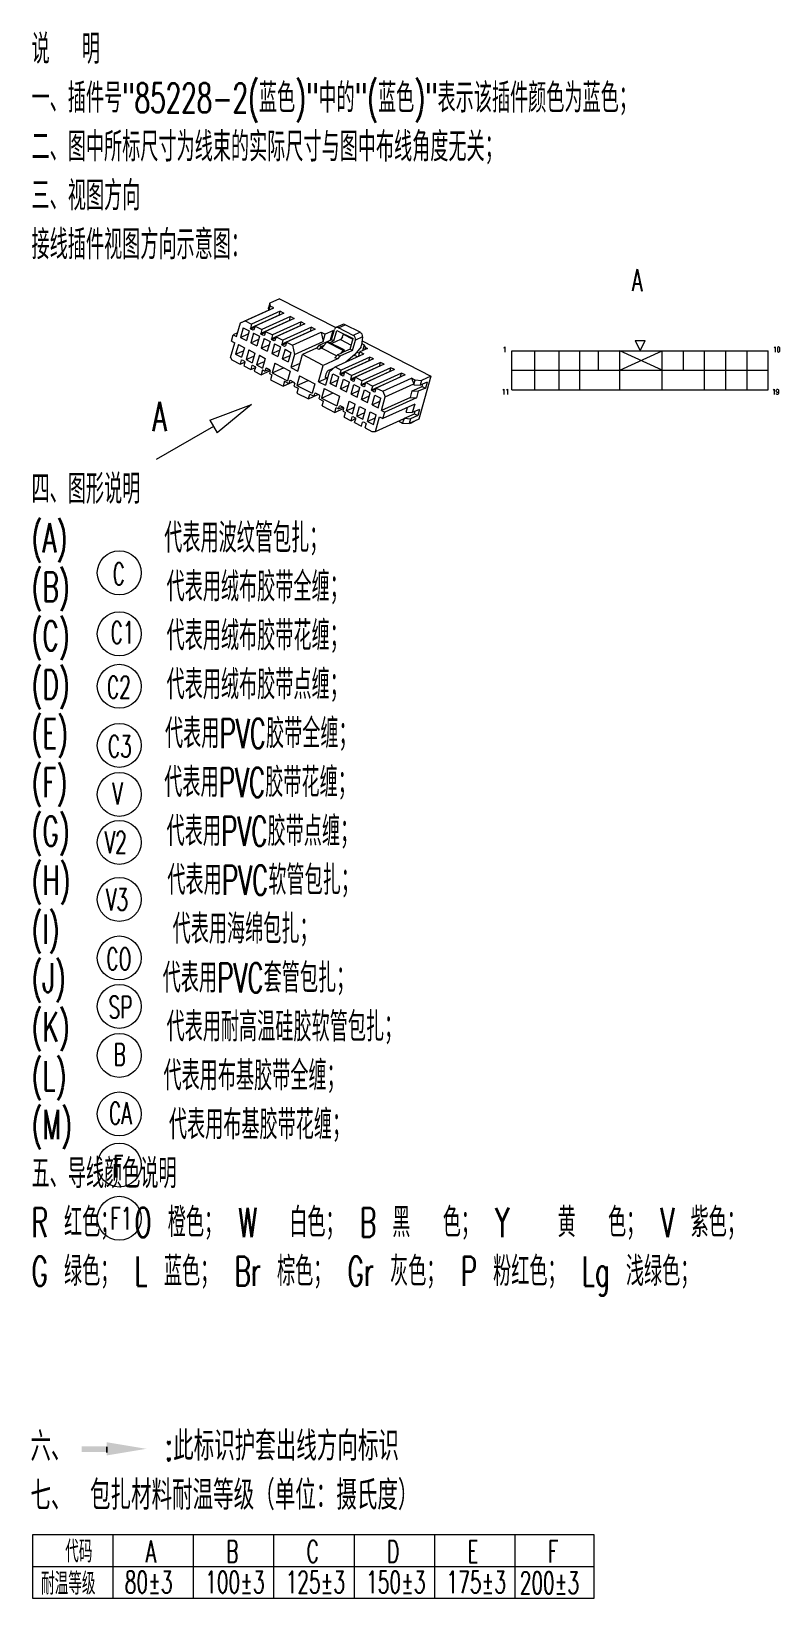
# Model space of a CAD drawing. Header units: millimetres. Extents: x 17 to 858, y 15 to 609.
# Drawn here: x 539.7 to 641.7, y 242.8 to 456.6 of the extents above; entities that cross this region are included whole.
import ezdxf

# ---------------------------------------------------------------- set-up
doc = ezdxf.new("R2010")
doc.units = ezdxf.units.MM
doc.layers.add('0Filament', color=7, linetype='Continuous', lineweight=20)
doc.styles.add('HZ', font='txt.shx', dxfattribs={"width": 0.618, "height": 2.5, "bigfont": 'hztxt.shx'})

msp = doc.modelspace()

# ---------------------------------------------------------------- hatches: boundary and pattern name
at = {"layer": '0Filament'}
msp.add_hatch(color=256, dxfattribs=at).paths.add_polyline_path([(550.026, 263.572), (546.62, 263.572), (546.62, 262.796), (550.026, 262.796)])

# ---------------------------------------------------------------- linework, layer by layer
at = {"layer": '0Filament', "ltscale": 0.034189}
for p, q in [((572.274, 419.497), (572.089, 418.839)), ((571.251, 410.373), (571.066, 409.715)), ((572.558, 409.706), (572.372, 409.047)), ((574.273, 408.83), (574.087, 408.172)), ((591.918, 408.346), (592.103, 409.004)), ((592.933, 408.947), (592.747, 408.289)), ((576.151, 407.871), (575.965, 407.213)), ((577.517, 406.42), (577.702, 407.079)), ((579.395, 405.461), (579.58, 406.12)), ((581.109, 404.586), (581.295, 405.244)), ((582.416, 403.919), (582.601, 404.577)), ((591.462, 403.726), (591.276, 403.068))]:
    msp.add_line(p, q, dxfattribs=at)
at = {"layer": '0Filament', "ltscale": 0.027351}
for p, q in [((572.158, 418.552), (572.306, 419.078)), ((573.525, 417.853), (573.674, 418.38)), ((576.383, 416.394), (576.532, 416.921)), ((569.761, 416.604), (569.613, 416.078)), ((570.251, 416.354), (570.103, 415.828)), ((571.68, 415.624), (571.532, 415.098)), ((572.619, 415.145), (572.471, 414.618)), ((577.812, 415.664), (577.961, 416.191)), ((574.048, 414.415), (573.9, 413.889)), ((574.538, 414.165), (574.39, 413.639)), ((568.377, 411.69), (568.228, 411.164)), ((569.806, 410.96), (569.657, 410.434)), ((570.296, 410.71), (570.147, 410.184)), ((585.774, 411.599), (585.922, 412.125)), ((588.632, 410.139), (588.78, 410.666)), ((581.861, 409.823), (582.01, 410.35)), ((583.29, 409.093), (583.439, 409.62)), ((583.78, 408.843), (583.929, 409.37)), ((584.719, 408.364), (584.868, 408.89)), ((585.209, 408.113), (585.358, 408.64)), ((590.06, 409.409), (590.209, 409.936)), ((591.918, 408.461), (592.067, 408.987)), ((586.148, 407.634), (586.297, 408.16)), ((586.638, 407.384), (586.787, 407.91)), ((583.824, 403.199), (583.973, 403.726)), ((584.764, 402.72), (584.912, 403.246)), ((585.253, 402.469), (585.402, 402.996))]:
    msp.add_line(p, q, dxfattribs=at)
at = {"layer": '0Filament', "ltscale": 0.071605}
for p, q in [((573.578, 420.089), (572.274, 419.497)), ((594.237, 409.539), (592.933, 408.947)), ((592.58, 403.66), (591.276, 403.068))]:
    msp.add_line(p, q, dxfattribs=at)
at = {"layer": '0Filament', "ltscale": 0.020395}
msp.add_line((572.343, 419.095), (572.274, 419.497), dxfattribs=at)
at = {"layer": '0Filament', "ltscale": 0.002009}
for p, q in [((572.343, 419.095), (572.306, 419.078)), ((592.103, 409.004), (592.067, 408.987))]:
    msp.add_line(p, q, dxfattribs=at)
at = {"layer": '0Filament', "ltscale": 0.027506}
for p, q in [((572.796, 418.828), (572.306, 419.078)), ((573.674, 418.38), (574.164, 418.13)), ((575.103, 417.65), (575.593, 417.4)), ((576.532, 416.921), (577.022, 416.67)), ((577.961, 416.191), (578.451, 415.941)), ((586.412, 411.875), (585.922, 412.125)), ((587.841, 411.145), (587.351, 411.395)), ((590.699, 409.686), (590.209, 409.936)), ((592.067, 408.987), (591.577, 409.238))]:
    msp.add_line(p, q, dxfattribs=at)
at = {"layer": '0Filament', "ltscale": 0.43274}
for p, q in [((573.578, 420.089), (581.286, 416.153)), ((605.276, 407.658), (605.276, 412.998)), ((605.276, 412.998), (640.246, 412.998)), ((608.426, 407.658), (608.426, 412.998)), ((611.704, 407.658), (611.704, 412.998)), ((614.532, 407.658), (614.532, 412.998)), ((617.104, 410.328), (617.104, 412.998)), ((619.996, 407.658), (619.996, 412.998)), ((625.782, 410.328), (619.996, 412.998)), ((619.996, 410.328), (625.782, 412.998)), ((622.069, 414.383), (623.453, 414.383)), ((622.069, 414.383), (622.761, 412.998)), ((622.761, 412.998), (623.453, 414.383)), ((625.782, 407.658), (625.782, 412.998)), ((628.675, 410.328), (628.675, 412.998)), ((631.567, 407.658), (631.567, 412.998)), ((634.46, 407.658), (634.46, 412.998)), ((637.353, 407.658), (637.353, 412.998)), ((640.246, 407.658), (640.246, 412.998)), ((605.276, 410.328), (640.246, 410.328)), ((605.276, 407.658), (640.246, 407.658))]:
    msp.add_line(p, q, dxfattribs=at)
at = {"layer": '0Filament', "ltscale": 0.214814}
for p, q in [((568.245, 416.776), (572.158, 418.552)), ((568.884, 417.053), (572.796, 418.828)), ((574.954, 417.124), (571.042, 415.348)), ((576.532, 416.921), (572.619, 415.145)), ((577.022, 416.67), (573.109, 414.895)), ((575.375, 413.738), (579.287, 415.513)), ((581.173, 410.777), (585.085, 412.553)), ((587.203, 410.869), (583.29, 409.093)), ((587.351, 411.395), (583.439, 409.62)), ((587.841, 411.145), (583.929, 409.37)), ((588.78, 410.666), (584.868, 408.89)), ((587.664, 407.462), (591.577, 409.238)), ((586.683, 401.99), (590.595, 403.766))]:
    msp.add_line(p, q, dxfattribs=at)
at = {"layer": '0Filament', "ltscale": 0.034777}
for p, q in [((568.245, 416.776), (568.884, 417.053)), ((572.158, 418.552), (572.796, 418.828))]:
    msp.add_line(p, q, dxfattribs=at)
at = {"layer": '0Filament', "ltscale": 0.049281}
msp.add_line((568.884, 417.053), (569.761, 416.604), dxfattribs=at)
at = {"layer": '0Filament', "ltscale": 0.214816}
for p, q in [((573.525, 417.853), (569.613, 416.078)), ((573.674, 418.38), (569.761, 416.604)), ((574.164, 418.13), (570.251, 416.354)), ((575.103, 417.65), (571.19, 415.875)), ((575.593, 417.4), (571.68, 415.624)), ((576.383, 416.394), (572.471, 414.618)), ((577.812, 415.664), (573.9, 413.889)), ((577.961, 416.191), (574.048, 414.415)), ((578.451, 415.941), (574.538, 414.165)), ((575.628, 412.479), (579.54, 414.254)), ((585.774, 411.599), (581.861, 409.823)), ((585.922, 412.125), (582.01, 410.35)), ((588.632, 410.139), (584.719, 408.364)), ((589.27, 410.416), (585.358, 408.64)), ((590.06, 409.409), (586.148, 407.634)), ((590.209, 409.936), (586.297, 408.16)), ((590.699, 409.686), (586.787, 407.91)), ((588.006, 406.685), (591.918, 408.461))]:
    msp.add_line(p, q, dxfattribs=at)
at = {"layer": '0Filament', "ltscale": 0.014991}
msp.add_line((572.139, 418.543), (572.089, 418.839), dxfattribs=at)
at = {"layer": '0Filament', "ltscale": 0.000609419}
for p, q in [((573.525, 417.853), (573.53, 417.842)), ((590.065, 409.398), (590.06, 409.409))]:
    msp.add_line(p, q, dxfattribs=at)
at = {"layer": '0Filament', "ltscale": 0.027352}
for p, q in [((574.954, 417.124), (575.103, 417.65)), ((571.19, 415.875), (571.042, 415.348)), ((573.109, 414.895), (572.961, 414.368)), ((568.867, 411.44), (568.718, 410.913)), ((587.203, 410.869), (587.351, 411.395)), ((582.351, 409.573), (582.5, 410.099)), ((583.335, 403.449), (583.483, 403.976))]:
    msp.add_line(p, q, dxfattribs=at)
at = {"layer": '0Filament', "ltscale": 0.000608721}
for p, q in [((574.954, 417.124), (574.959, 417.113)), ((585.779, 411.588), (585.774, 411.599)), ((587.207, 410.858), (587.203, 410.869))]:
    msp.add_line(p, q, dxfattribs=at)
at = {"layer": '0Filament', "ltscale": 0.045585}
for p, q in [((567.03, 414.285), (567.277, 415.163)), ((591.435, 406.635), (591.683, 407.512)), ((592.513, 407.456), (592.265, 406.578)), ((587.688, 403.736), (587.936, 404.613))]:
    msp.add_line(p, q, dxfattribs=at)
at = {"layer": '0Filament', "ltscale": 0.032344}
msp.add_line((567.866, 415.43), (567.277, 415.163), dxfattribs=at)
at = {"layer": '0Filament', "ltscale": 0.025213}
for p, q in [((567.277, 415.163), (567.726, 414.933)), ((567.03, 414.285), (567.479, 414.056)), ((591.978, 404.393), (592.427, 404.164)), ((587.239, 403.965), (587.688, 403.736))]:
    msp.add_line(p, q, dxfattribs=at)
at = {"layer": '0Filament', "ltscale": 0.09573}
msp.add_line((567.726, 414.933), (568.245, 416.776), dxfattribs=at)
at = {"layer": '0Filament', "ltscale": 0.068379}
for p, q in [((568.618, 416.109), (568.247, 414.793)), ((570.863, 414.963), (570.492, 413.646)), ((567.975, 413.828), (567.604, 412.511)), ((570.22, 412.681), (569.85, 411.365)), ((571.476, 414.65), (571.105, 413.334)), ((573.721, 413.503), (573.35, 412.187)), ((575.038, 410.221), (574.667, 408.904)), ((576.324, 409.564), (575.953, 408.248)), ((578.406, 408.501), (578.035, 407.184)), ((580.495, 408.538), (580.866, 409.855)), ((582.741, 407.391), (583.112, 408.708)), ((583.353, 407.079), (583.724, 408.395)), ((579.692, 407.844), (579.322, 406.528)), ((584.782, 406.349), (585.153, 407.665)), ((585.599, 405.932), (585.97, 407.248)), ((584.139, 404.067), (584.51, 405.384)), ((586.385, 402.921), (586.756, 404.237))]:
    msp.add_line(p, q, dxfattribs=at)
at = {"layer": '0Filament', "ltscale": 0.058808}
for p, q in [((568.247, 414.793), (569.318, 415.279)), ((569.676, 414.063), (570.747, 414.549)), ((572.534, 412.604), (573.605, 413.09)), ((569.033, 411.782), (570.104, 412.268)), ((570.462, 411.052), (571.533, 411.538)), ((573.963, 411.874), (575.034, 412.36)), ((580.495, 408.538), (581.566, 409.024)), ((584.782, 406.349), (585.853, 406.835)), ((585.568, 403.338), (586.639, 403.824))]:
    msp.add_line(p, q, dxfattribs=at)
at = {"layer": '0Filament', "ltscale": 0.045842}
for p, q in [((568.247, 414.793), (569.063, 414.376)), ((567.975, 413.828), (568.791, 413.411)), ((571.476, 414.65), (572.292, 414.233)), ((572.534, 412.604), (573.35, 412.187)), ((569.033, 411.782), (569.85, 411.365)), ((584.51, 405.384), (585.327, 404.967)), ((585.568, 403.338), (586.385, 402.921))]:
    msp.add_line(p, q, dxfattribs=at)
at = {"layer": '0Filament', "ltscale": 0.045844}
for p, q in [((568.618, 416.109), (569.434, 415.692)), ((569.676, 414.063), (570.492, 413.646)), ((574.334, 413.19), (575.15, 412.773)), ((570.462, 411.052), (571.279, 410.635)), ((570.833, 412.368), (571.649, 411.951)), ((573.963, 411.874), (574.779, 411.457)), ((580.866, 409.855), (581.683, 409.438)), ((583.724, 408.395), (584.541, 407.978)), ((581.924, 407.808), (582.741, 407.391)), ((584.782, 406.349), (585.599, 405.932)), ((585.153, 407.665), (585.97, 407.248)), ((586.582, 406.936), (587.399, 406.519)), ((582.71, 404.797), (583.527, 404.38)), ((583.081, 406.113), (583.898, 405.696)), ((586.211, 405.619), (587.028, 405.202))]:
    msp.add_line(p, q, dxfattribs=at)
at = {"layer": '0Filament', "ltscale": 0.068378}
for p, q in [((569.434, 415.692), (569.063, 414.376)), ((570.047, 415.38), (569.676, 414.063)), ((568.791, 413.411), (568.421, 412.094)), ((569.404, 413.098), (569.033, 411.782)), ((572.292, 414.233), (571.921, 412.917)), ((572.905, 413.92), (572.534, 412.604)), ((574.334, 413.19), (573.963, 411.874)), ((575.15, 412.773), (574.779, 411.457)), ((570.833, 412.368), (570.462, 411.052)), ((571.649, 411.951), (571.279, 410.635)), ((572.956, 411.284), (572.585, 409.968)), ((581.312, 408.121), (581.683, 409.438)), ((581.924, 407.808), (582.295, 409.125)), ((581.775, 406.781), (581.404, 405.464)), ((584.17, 406.662), (584.541, 407.978)), ((586.211, 405.619), (586.582, 406.936)), ((587.028, 405.202), (587.399, 406.519)), ((582.71, 404.797), (583.081, 406.113)), ((583.527, 404.38), (583.898, 405.696)), ((584.956, 403.65), (585.327, 404.967)), ((585.568, 403.338), (585.939, 404.654))]:
    msp.add_line(p, q, dxfattribs=at)
at = {"layer": '0Filament', "ltscale": 0.007071}
for p, q in [((569.67, 415.948), (569.613, 416.078)), ((572.528, 414.489), (572.471, 414.618)), ((573.957, 413.759), (573.9, 413.889)), ((570.239, 410.84), (570.296, 410.71)), ((572.313, 410.246), (572.256, 410.375)), ((575.661, 408.536), (575.604, 408.666)), ((581.918, 409.694), (581.861, 409.823)), ((583.347, 408.964), (583.29, 409.093)), ((584.776, 408.234), (584.719, 408.364)), ((579.09, 406.785), (579.034, 406.914)), ((586.205, 407.504), (586.148, 407.634)), ((583.916, 403.855), (583.973, 403.726))]:
    msp.add_line(p, q, dxfattribs=at)
at = {"layer": '0Filament', "ltscale": 0.029403}
for p, q in [((570.206, 416.191), (569.67, 415.948)), ((574.492, 414.002), (573.957, 413.759))]:
    msp.add_line(p, q, dxfattribs=at)
at = {"layer": '0Filament', "ltscale": 0.018336}
for p, q in [((569.997, 415.782), (569.67, 415.948)), ((574.284, 413.592), (573.957, 413.759)), ((579.288, 413.551), (578.962, 413.718)), ((581.01, 414.333), (580.683, 414.499))]:
    msp.add_line(p, q, dxfattribs=at)
at = {"layer": '0Filament', "ltscale": 0.005882}
for p, q in [((570.104, 415.83), (569.997, 415.782)), ((572.962, 414.371), (572.855, 414.322)), ((585.21, 408.116), (585.103, 408.067))]:
    msp.add_line(p, q, dxfattribs=at)
at = {"layer": '0Filament', "ltscale": 0.005796}
for p, q in [((570.103, 415.828), (569.997, 415.782)), ((571.532, 415.098), (571.426, 415.052)), ((572.961, 414.368), (572.855, 414.322)), ((574.39, 413.639), (574.284, 413.592)), ((568.377, 411.69), (568.483, 411.736)), ((569.806, 410.96), (569.912, 411.007)), ((571.807, 410.605), (571.701, 410.559)), ((575.073, 408.937), (574.967, 408.891)), ((582.351, 409.573), (582.245, 409.527)), ((583.78, 408.843), (583.674, 408.797)), ((578.503, 407.186), (578.396, 407.139)), ((585.209, 408.113), (585.103, 408.067)), ((581.851, 405.476), (581.744, 405.43)), ((583.483, 403.976), (583.589, 404.022)), ((584.912, 403.246), (585.018, 403.292))]:
    msp.add_line(p, q, dxfattribs=at)
at = {"layer": '0Filament', "ltscale": 0.045843}
for p, q in [((570.047, 415.38), (570.863, 414.963)), ((569.404, 413.098), (570.22, 412.681)), ((571.105, 413.334), (571.921, 412.917)), ((572.905, 413.92), (573.721, 413.503)), ((567.604, 412.511), (568.421, 412.094)), ((580.495, 408.538), (581.312, 408.121)), ((582.295, 409.125), (583.112, 408.708)), ((583.353, 407.079), (584.17, 406.662)), ((584.139, 404.067), (584.956, 403.65)), ((585.939, 404.654), (586.756, 404.237))]:
    msp.add_line(p, q, dxfattribs=at)
at = {"layer": '0Filament', "ltscale": 0.052719}
for p, q in [((570.251, 416.354), (571.19, 415.875)), ((573.109, 414.895), (574.048, 414.415)), ((575.127, 410.702), (576.066, 410.223)), ((583.929, 409.37), (584.868, 408.89)), ((585.358, 408.64), (586.297, 408.16)), ((583.824, 403.199), (584.764, 402.72)), ((585.253, 402.469), (586.192, 401.99))]:
    msp.add_line(p, q, dxfattribs=at)
at = {"layer": '0Filament', "ltscale": 0.00707}
for p, q in [((571.099, 415.219), (571.042, 415.348)), ((568.81, 411.569), (568.867, 411.44)), ((582.357, 405.117), (582.3, 405.247)), ((585.345, 403.125), (585.402, 402.996))]:
    msp.add_line(p, q, dxfattribs=at)
at = {"layer": '0Filament', "ltscale": 0.029405}
for p, q in [((571.635, 415.462), (571.099, 415.219)), ((573.063, 414.732), (572.528, 414.489)), ((582.454, 409.937), (581.918, 409.694)), ((583.883, 409.207), (583.347, 408.964)), ((585.312, 408.477), (584.776, 408.234)), ((586.741, 407.747), (586.205, 407.504))]:
    msp.add_line(p, q, dxfattribs=at)
at = {"layer": '0Filament', "ltscale": 0.018338}
for p, q in [((571.426, 415.052), (571.099, 415.219)), ((572.855, 414.322), (572.528, 414.489)), ((578.943, 413.165), (578.616, 413.332)), ((583.541, 413.04), (583.214, 413.207)), ((585.271, 413.464), (585.598, 413.297)), ((568.483, 411.736), (568.81, 411.569)), ((569.912, 411.007), (570.239, 410.84)), ((581.474, 411.872), (581.148, 412.039)), ((581.82, 412.259), (581.493, 412.425)), ((582.245, 409.527), (581.918, 409.694)), ((583.674, 408.797), (583.347, 408.964)), ((585.103, 408.067), (584.776, 408.234)), ((586.532, 407.338), (586.205, 407.504)), ((583.589, 404.022), (583.916, 403.855)), ((585.018, 403.292), (585.345, 403.125))]:
    msp.add_line(p, q, dxfattribs=at)
at = {"layer": '0Filament', "ltscale": 0.00588}
for p, q in [((571.533, 415.101), (571.426, 415.052)), ((582.352, 409.575), (582.245, 409.527)), ((583.781, 408.846), (583.674, 408.797)), ((586.639, 407.386), (586.532, 407.338))]:
    msp.add_line(p, q, dxfattribs=at)
at = {"layer": '0Filament', "ltscale": 0.052721}
for p, q in [((571.68, 415.624), (572.619, 415.145)), ((578.924, 408.763), (579.863, 408.284)), ((582.5, 410.099), (583.439, 409.62))]:
    msp.add_line(p, q, dxfattribs=at)
at = {"layer": '0Filament', "ltscale": 0.000608106}
for p, q in [((576.383, 416.394), (576.388, 416.383)), ((588.636, 410.128), (588.632, 410.139))]:
    msp.add_line(p, q, dxfattribs=at)
at = {"layer": '0Filament', "ltscale": 0.000608805}
msp.add_line((577.812, 415.664), (577.817, 415.653), dxfattribs=at)
at = {"layer": '0Filament', "ltscale": 0.064202}
for p, q in [((579.287, 415.513), (579.54, 414.254)), ((575.375, 413.738), (575.628, 412.479))]:
    msp.add_line(p, q, dxfattribs=at)
at = {"layer": '0Filament', "ltscale": 0.029798}
for p, q in [((579.287, 415.513), (579.818, 415.242)), ((584.554, 412.824), (585.085, 412.553)), ((575.604, 408.666), (575.073, 408.937)), ((579.034, 406.914), (578.503, 407.186))]:
    msp.add_line(p, q, dxfattribs=at)
at = {"layer": '0Filament', "ltscale": 0.051322}
msp.add_line((579.54, 414.254), (579.818, 415.242), dxfattribs=at)
at = {"layer": '0Filament', "ltscale": 0.057285}
for p, q in [((580.862, 415.716), (579.818, 415.242)), ((585.598, 413.297), (584.554, 412.824))]:
    msp.add_line(p, q, dxfattribs=at)
at = {"layer": '0Filament', "ltscale": 0.067625}
msp.add_line((580.862, 415.716), (580.495, 414.414), dxfattribs=at)
at = {"layer": '0Filament', "ltscale": 0.072937}
for p, q in [((580.683, 414.499), (581.079, 415.903)), ((583.541, 413.04), (583.937, 414.444))]:
    msp.add_line(p, q, dxfattribs=at)
at = {"layer": '0Filament', "ltscale": 0.008064}
msp.add_line((580.862, 415.716), (581.005, 415.642), dxfattribs=at)
at = {"layer": '0Filament', "ltscale": 0.074706}
for p, q in [((581.01, 414.333), (581.415, 415.771)), ((583.214, 413.207), (583.62, 414.645))]:
    msp.add_line(p, q, dxfattribs=at)
at = {"layer": '0Filament', "ltscale": 0.051281}
msp.add_line((582.214, 416.574), (581.28, 416.15), dxfattribs=at)
at = {"layer": '0Filament', "ltscale": 0.123776}
for p, q in [((581.415, 415.771), (583.62, 414.645)), ((582.258, 413.04), (580.053, 414.166)), ((582.388, 413.1), (580.183, 414.225))]:
    msp.add_line(p, q, dxfattribs=at)
at = {"layer": '0Filament', "ltscale": 0.050123}
for p, q in [((581.611, 416.134), (582.524, 416.548)), ((584.565, 415.506), (583.652, 415.091))]:
    msp.add_line(p, q, dxfattribs=at)
at = {"layer": '0Filament', "ltscale": 0.114608}
for p, q in [((583.652, 415.091), (581.611, 416.134)), ((584.565, 415.506), (582.524, 416.548))]:
    msp.add_line(p, q, dxfattribs=at)
at = {"layer": '0Filament', "ltscale": 0.019928}
msp.add_line((582.173, 414.827), (581.922, 414.517), dxfattribs=at)
at = {"layer": '0Filament', "ltscale": 0.01214}
for p, q in [((582.173, 414.827), (582.238, 415.061)), ((584.704, 413.534), (584.77, 413.768))]:
    msp.add_line(p, q, dxfattribs=at)
at = {"layer": '0Filament', "ltscale": 0.013681}
msp.add_line((582.274, 415.332), (582.238, 415.061), dxfattribs=at)
at = {"layer": '0Filament', "ltscale": 0.074931}
msp.add_line((582.264, 415.251), (583.598, 414.57), dxfattribs=at)
at = {"layer": '0Filament', "ltscale": 0.053937}
msp.add_line((584.919, 414.89), (583.937, 414.444), dxfattribs=at)
at = {"layer": '0Filament', "ltscale": 0.056592}
msp.add_line((584.919, 414.89), (584.77, 413.768), dxfattribs=at)
at = {"layer": '0Filament', "ltscale": 0.102568}
msp.add_line((566.922, 412.081), (567.479, 414.056), dxfattribs=at)
at = {"layer": '0Filament', "ltscale": 0.05881}
for p, q in [((567.604, 412.511), (568.675, 412.997)), ((571.105, 413.334), (572.176, 413.82)), ((581.924, 407.808), (582.995, 408.295)), ((583.353, 407.079), (584.424, 407.565)), ((582.71, 404.797), (583.781, 405.283)), ((584.139, 404.067), (585.21, 404.554)), ((586.211, 405.619), (587.282, 406.105))]:
    msp.add_line(p, q, dxfattribs=at)
at = {"layer": '0Filament', "ltscale": 0.005881}
msp.add_line((574.391, 413.641), (574.284, 413.592), dxfattribs=at)
at = {"layer": '0Filament', "ltscale": 0.04699}
msp.add_line((574.538, 414.165), (575.375, 413.738), dxfattribs=at)
at = {"layer": '0Filament', "ltscale": 0.105414}
for p, q in [((578.616, 413.332), (576.697, 412.461)), ((581.474, 411.872), (579.555, 411.001))]:
    msp.add_line(p, q, dxfattribs=at)
at = {"layer": '0Filament', "ltscale": 0.025904}
for p, q in [((578.962, 413.718), (578.616, 413.332)), ((579.65, 413.716), (579.305, 413.329))]:
    msp.add_line(p, q, dxfattribs=at)
at = {"layer": '0Filament', "ltscale": 0.025903}
for p, q in [((579.288, 413.551), (578.943, 413.165)), ((581.493, 412.425), (581.148, 412.039)), ((581.82, 412.259), (581.474, 411.872))]:
    msp.add_line(p, q, dxfattribs=at)
at = {"layer": '0Filament', "ltscale": 0.01987}
msp.add_line((579.305, 413.329), (578.943, 413.165), dxfattribs=at)
at = {"layer": '0Filament', "ltscale": 0.094519}
for p, q in [((580.683, 414.499), (578.962, 413.718)), ((583.541, 413.04), (581.82, 412.259))]:
    msp.add_line(p, q, dxfattribs=at)
at = {"layer": '0Filament', "ltscale": 0.019872}
for p, q in [((579.65, 413.716), (579.288, 413.551)), ((581.855, 412.59), (581.493, 412.425))]:
    msp.add_line(p, q, dxfattribs=at)
at = {"layer": '0Filament', "ltscale": 0.115485}
msp.add_line((581.362, 412.279), (579.305, 413.329), dxfattribs=at)
at = {"layer": '0Filament', "ltscale": 0.030221}
for p, q in [((580.053, 414.166), (579.65, 413.716)), ((582.258, 413.04), (581.855, 412.59))]:
    msp.add_line(p, q, dxfattribs=at)
at = {"layer": '0Filament', "ltscale": 0.00716}
for p, q in [((580.183, 414.225), (580.053, 414.166)), ((582.388, 413.1), (582.258, 413.04))]:
    msp.add_line(p, q, dxfattribs=at)
at = {"layer": '0Filament', "ltscale": 0.030122}
msp.add_line((581.01, 414.333), (580.461, 414.084), dxfattribs=at)
at = {"layer": '0Filament', "ltscale": 0.067138}
msp.add_line((581.922, 414.517), (580.699, 413.962), dxfattribs=at)
at = {"layer": '0Filament', "ltscale": 0.023647}
msp.add_line((582.286, 412.785), (581.855, 412.59), dxfattribs=at)
at = {"layer": '0Filament', "ltscale": 0.081558}
msp.add_line((581.922, 414.517), (583.375, 413.775), dxfattribs=at)
at = {"layer": '0Filament', "ltscale": 0.051}
msp.add_line((583.214, 413.207), (582.286, 412.785), dxfattribs=at)
at = {"layer": '0Filament', "ltscale": 0.016533}
msp.add_line((582.388, 413.1), (582.286, 412.785), dxfattribs=at)
at = {"layer": '0Filament', "ltscale": 0.066593}
msp.add_line((584.704, 413.534), (583.866, 412.499), dxfattribs=at)
at = {"layer": '0Filament', "ltscale": 0.021432}
msp.add_line((584.493, 412.607), (584.111, 412.802), dxfattribs=at)
at = {"layer": '0Filament', "ltscale": 0.030493}
msp.add_line((584.389, 412.237), (584.554, 412.824), dxfattribs=at)
at = {"layer": '0Filament', "ltscale": 0.018434}
msp.add_line((584.795, 413.958), (585.123, 413.791), dxfattribs=at)
at = {"layer": '0Filament'}
for p, q in [((584.845, 414.335), (594.237, 409.539)), ((564.082, 403.514), (569.778, 405.648)), ((569.778, 405.648), (565.082, 401.782)), ((564.082, 403.514), (565.082, 401.782)), ((539.92, 242.792), (539.92, 251.56)), ((539.92, 251.56), (616.458, 251.56)), ((550.89, 242.792), (550.89, 251.56)), ((561.86, 242.792), (561.86, 251.56)), ((572.83, 242.792), (572.83, 251.56)), ((583.8, 242.792), (583.8, 251.56)), ((594.77, 242.792), (594.77, 251.56)), ((605.74, 242.792), (605.74, 251.56)), ((616.458, 251.56), (616.458, 242.792)), ((539.92, 247.176), (616.458, 247.176)), ((616.458, 242.792), (539.92, 242.792))]:
    msp.add_line(p, q, dxfattribs=at)
at = {"layer": '0Filament', "ltscale": 0.042221}
msp.add_line((585.123, 413.791), (584.894, 412.978), dxfattribs=at)
at = {"layer": '0Filament', "ltscale": 0.017929}
msp.add_line((585.123, 413.791), (585.271, 413.464), dxfattribs=at)
at = {"layer": '0Filament', "ltscale": 0.018765}
msp.add_line((585.271, 413.464), (585.169, 413.103), dxfattribs=at)
at = {"layer": '0Filament', "ltscale": 0.017676}
msp.add_line((566.922, 412.081), (567.065, 411.758), dxfattribs=at)
at = {"layer": '0Filament', "ltscale": 0.065326}
msp.add_line((567.065, 411.758), (568.228, 411.164), dxfattribs=at)
at = {"layer": '0Filament', "ltscale": 0.034779}
for p, q in [((568.228, 411.164), (568.862, 411.451)), ((569.657, 410.434), (570.291, 410.721)), ((583.335, 403.449), (583.968, 403.737)), ((586.192, 401.99), (586.683, 401.99))]:
    msp.add_line(p, q, dxfattribs=at)
at = {"layer": '0Filament', "ltscale": 0.05272}
msp.add_line((568.718, 410.913), (569.657, 410.434), dxfattribs=at)
at = {"layer": '0Filament', "ltscale": 0.018866}
for p, q in [((571.701, 410.559), (571.598, 410.196)), ((581.642, 405.067), (581.744, 405.43))]:
    msp.add_line(p, q, dxfattribs=at)
at = {"layer": '0Filament', "ltscale": 0.029366}
for p, q in [((571.598, 410.196), (572.133, 410.438)), ((574.865, 408.528), (575.399, 408.77)), ((578.294, 406.776), (578.829, 407.019)), ((581.642, 405.067), (582.177, 405.309))]:
    msp.add_line(p, q, dxfattribs=at)
at = {"layer": '0Filament', "ltscale": 0.025215}
for p, q in [((572.256, 410.375), (571.807, 410.605)), ((593.028, 408.123), (593.478, 407.894)), ((582.3, 405.247), (581.851, 405.476))]:
    msp.add_line(p, q, dxfattribs=at)
at = {"layer": '0Filament', "ltscale": 0.085718}
for p, q in [((572.585, 409.968), (574.146, 410.676)), ((575.953, 408.248), (577.514, 408.956))]:
    msp.add_line(p, q, dxfattribs=at)
at = {"layer": '0Filament', "ltscale": 0.116899}
for p, q in [((572.956, 411.284), (575.038, 410.221)), ((579.322, 406.528), (581.404, 405.464))]:
    msp.add_line(p, q, dxfattribs=at)
at = {"layer": '0Filament', "ltscale": 0.092272}
msp.add_line((575.628, 412.479), (575.127, 410.702), dxfattribs=at)
at = {"layer": '0Filament', "ltscale": 0.067629}
msp.add_line((576.359, 411.261), (575.127, 410.702), dxfattribs=at)
at = {"layer": '0Filament', "ltscale": 0.116243}
msp.add_line((576.066, 410.223), (576.697, 412.461), dxfattribs=at)
at = {"layer": '0Filament', "ltscale": 0.160451}
msp.add_line((579.555, 411.001), (576.697, 412.461), dxfattribs=at)
at = {"layer": '0Filament', "ltscale": 0.116244}
msp.add_line((578.924, 408.763), (579.555, 411.001), dxfattribs=at)
at = {"layer": '0Filament', "ltscale": 0.04101}
msp.add_line((580.342, 410.363), (581.089, 410.702), dxfattribs=at)
at = {"layer": '0Filament', "ltscale": 0.054054}
msp.add_line((581.173, 410.777), (580.364, 410.06), dxfattribs=at)
at = {"layer": '0Filament', "ltscale": 0.046988}
msp.add_line((581.173, 410.777), (582.01, 410.35), dxfattribs=at)
at = {"layer": '0Filament', "ltscale": 0.214815}
msp.add_line((586.412, 411.875), (582.5, 410.099), dxfattribs=at)
at = {"layer": '0Filament', "ltscale": 0.082202}
msp.add_line((583.866, 412.499), (582.615, 411.432), dxfattribs=at)
at = {"layer": '0Filament', "ltscale": 0.026143}
msp.add_line((584.206, 412.154), (583.741, 412.392), dxfattribs=at)
at = {"layer": '0Filament', "ltscale": 0.027507}
msp.add_line((589.27, 410.416), (588.78, 410.666), dxfattribs=at)
at = {"layer": '0Filament', "ltscale": 0.051573}
for p, q in [((570.147, 410.184), (571.066, 409.715)), ((582.416, 403.919), (583.335, 403.449))]:
    msp.add_line(p, q, dxfattribs=at)
at = {"layer": '0Filament', "ltscale": 0.067787}
msp.add_line((571.066, 409.715), (572.3, 410.275), dxfattribs=at)
at = {"layer": '0Filament', "ltscale": 0.019484}
for p, q in [((571.251, 410.373), (571.598, 410.196)), ((572.211, 409.883), (572.558, 409.706)), ((581.295, 405.244), (581.642, 405.067)), ((582.254, 404.754), (582.601, 404.577))]:
    msp.add_line(p, q, dxfattribs=at)
at = {"layer": '0Filament', "ltscale": 0.018868}
for p, q in [((572.313, 410.246), (572.211, 409.883)), ((578.294, 406.776), (578.396, 407.139)), ((582.254, 404.754), (582.357, 405.117))]:
    msp.add_line(p, q, dxfattribs=at)
at = {"layer": '0Filament', "ltscale": 0.09627}
for p, q in [((572.372, 409.047), (574.087, 408.172)), ((579.395, 405.461), (581.109, 404.586))]:
    msp.add_line(p, q, dxfattribs=at)
at = {"layer": '0Filament', "ltscale": 0.1169}
for p, q in [((572.585, 409.968), (574.667, 408.904)), ((576.324, 409.564), (578.406, 408.501)), ((575.953, 408.248), (578.035, 407.184)), ((579.692, 407.844), (581.775, 406.781))]:
    msp.add_line(p, q, dxfattribs=at)
at = {"layer": '0Filament', "ltscale": 0.072225}
for p, q in [((574.087, 408.172), (575.402, 408.769)), ((577.517, 406.42), (578.832, 407.017))]:
    msp.add_line(p, q, dxfattribs=at)
at = {"layer": '0Filament', "ltscale": 0.033237}
for p, q in [((574.273, 408.83), (574.865, 408.528)), ((575.559, 408.173), (576.151, 407.871)), ((577.702, 407.079), (578.294, 406.776)), ((578.988, 406.422), (579.58, 406.12))]:
    msp.add_line(p, q, dxfattribs=at)
at = {"layer": '0Filament', "ltscale": 0.018867}
for p, q in [((574.967, 408.891), (574.865, 408.528)), ((575.661, 408.536), (575.559, 408.173)), ((578.988, 406.422), (579.09, 406.785))]:
    msp.add_line(p, q, dxfattribs=at)
at = {"layer": '0Filament', "ltscale": 0.060866}
msp.add_line((578.924, 408.763), (580.033, 409.266), dxfattribs=at)
at = {"layer": '0Filament', "ltscale": 0.011182}
msp.add_line((580.033, 409.266), (579.833, 409.368), dxfattribs=at)
at = {"layer": '0Filament', "ltscale": 0.092273}
msp.add_line((580.364, 410.06), (579.863, 408.284), dxfattribs=at)
at = {"layer": '0Filament', "ltscale": 0.042426}
msp.add_line((591.577, 409.238), (591.918, 408.461), dxfattribs=at)
at = {"layer": '0Filament', "ltscale": 0.041588}
for p, q in [((591.918, 408.346), (592.747, 408.289)), ((592.103, 409.004), (592.933, 408.947)), ((591.435, 406.635), (592.265, 406.578)), ((591.683, 407.512), (592.513, 407.456)), ((590.867, 404.616), (591.697, 404.56)), ((590.632, 403.783), (591.462, 403.726))]:
    msp.add_line(p, q, dxfattribs=at)
at = {"layer": '0Filament', "ltscale": 0.305424}
msp.add_line((594.237, 409.539), (592.58, 403.66), dxfattribs=at)
at = {"layer": '0Filament', "ltscale": 0.052987}
for p, q in [((593.712, 408.727), (592.747, 408.289)), ((592.427, 404.164), (591.462, 403.726)), ((592.662, 404.998), (591.697, 404.56))]:
    msp.add_line(p, q, dxfattribs=at)
at = {"layer": '0Filament', "ltscale": 0.017504}
for p, q in [((593.028, 408.123), (593.123, 408.46)), ((591.978, 404.393), (592.072, 404.73))]:
    msp.add_line(p, q, dxfattribs=at)
at = {"layer": '0Filament', "ltscale": 0.043305}
msp.add_line((593.712, 408.727), (593.478, 407.894), dxfattribs=at)
at = {"layer": '0Filament', "ltscale": 0.0871}
msp.add_line((575.965, 407.213), (577.517, 406.42), dxfattribs=at)
at = {"layer": '0Filament', "ltscale": 0.085717}
msp.add_line((579.322, 406.528), (580.883, 407.236), dxfattribs=at)
at = {"layer": '0Filament', "ltscale": 0.005795}
msp.add_line((586.638, 407.384), (586.532, 407.338), dxfattribs=at)
at = {"layer": '0Filament', "ltscale": 0.049282}
msp.add_line((586.787, 407.91), (587.664, 407.462), dxfattribs=at)
at = {"layer": '0Filament', "ltscale": 0.095729}
msp.add_line((587.487, 404.842), (588.006, 406.685), dxfattribs=at)
at = {"layer": '0Filament', "ltscale": 0.216823}
msp.add_line((591.435, 406.635), (587.487, 404.842), dxfattribs=at)
at = {"layer": '0Filament', "ltscale": 0.042425}
msp.add_line((587.664, 407.462), (588.006, 406.685), dxfattribs=at)
at = {"layer": '0Filament', "ltscale": 0.237729}
for p, q in [((592.265, 406.578), (587.936, 404.613)), ((592.018, 405.701), (587.688, 403.736))]:
    msp.add_line(p, q, dxfattribs=at)
at = {"layer": '0Filament', "ltscale": 0.073893}
for p, q in [((591.683, 407.512), (593.028, 408.123)), ((590.632, 403.783), (591.978, 404.393))]:
    msp.add_line(p, q, dxfattribs=at)
at = {"layer": '0Filament', "ltscale": 0.052988}
msp.add_line((593.478, 407.894), (592.513, 407.456), dxfattribs=at)
at = {"layer": '0Filament', "ltscale": 0.067786}
msp.add_line((581.109, 404.586), (582.344, 405.146), dxfattribs=at)
at = {"layer": '0Filament', "ltscale": 0.025214}
msp.add_line((587.487, 404.842), (587.936, 404.613), dxfattribs=at)
at = {"layer": '0Filament', "ltscale": 0.033459}
msp.add_line((590.867, 404.616), (591.048, 405.26), dxfattribs=at)
at = {"layer": '0Filament', "ltscale": 0.059261}
msp.add_line((592.018, 405.701), (591.697, 404.56), dxfattribs=at)
at = {"layer": '0Filament', "ltscale": 0.043307}
msp.add_line((592.662, 404.998), (592.427, 404.164), dxfattribs=at)
at = {"layer": '0Filament', "ltscale": 0.102567}
msp.add_line((586.683, 401.99), (587.239, 403.965), dxfattribs=at)
at = {"layer": '0Filament', "ltscale": 0.030987}
msp.add_line((589.815, 403.412), (590.367, 403.13), dxfattribs=at)
at = {"layer": '0Filament', "ltscale": 0.022794}
msp.add_line((590.49, 403.569), (590.367, 403.13), dxfattribs=at)
at = {"layer": '0Filament', "ltscale": 0.045584}
msp.add_line((590.367, 403.13), (591.276, 403.068), dxfattribs=at)
at = {"layer": '0Filament', "ltscale": 0.002423}
msp.add_line((590.49, 403.569), (590.533, 403.547), dxfattribs=at)
at = {"layer": '0Filament', "ltscale": 0.002548}
msp.add_line((590.519, 403.567), (590.57, 403.563), dxfattribs=at)
at = {"layer": '0Filament', "ltscale": 0.011396}
msp.add_line((590.533, 403.547), (590.595, 403.766), dxfattribs=at)
at = {"layer": '0Filament', "ltscale": 0.011397}
msp.add_line((590.57, 403.563), (590.632, 403.783), dxfattribs=at)
at = {"layer": '0Filament', "ltscale": 0.003742}
msp.add_line((591.449, 403.082), (591.382, 403.116), dxfattribs=at)
at = {"layer": '0Filament', "ltscale": 0.003153}
msp.add_line((591.449, 403.082), (591.446, 403.145), dxfattribs=at)
at = {"layer": '0Filament', "ltscale": 0.028643}
msp.add_line((591.97, 403.319), (591.449, 403.082), dxfattribs=at)
at = {"layer": '0Filament', "ltscale": 0.003828}
msp.add_line((591.991, 403.392), (591.97, 403.319), dxfattribs=at)
at = {"layer": '0Filament'}
msp.add_lwpolyline([(564.582, 402.648), (556.783, 398.145)], dxfattribs=at)
msp.add_lwpolyline([(550.026, 263.479), (550.026, 263.479), (550.026, 262.738), (550.026, 262.738)], close=True, dxfattribs=at)
for centre in [(551.736, 382.7), (551.736, 374.382), (551.736, 367.226), (551.736, 359.173), (551.736, 352.483), (551.736, 345.938), (551.736, 338.158), (551.736, 330.174), (551.736, 323.575), (551.736, 316.885), (551.736, 308.9), (551.736, 301.935), (551.736, 294.666)]:
    msp.add_circle(centre, 3, dxfattribs=at)
for centre, major_axis, ratio, start_param, end_param in [((581.487, 415.695), (0.207, -0.455), 0.8196667, 3.1416659, 3.9126444), ((581.487, 415.695), (0.207, -0.455), 0.8196667, 2.3418481, 3.1416659), ((582.469, 416.141), (0.299, -0.408), 0.694756, 2.1970532, 2.9968569), ((583.528, 414.652), (0.207, -0.455), 0.8196667, 0.7710518, 2.3418481), ((584.511, 415.098), (0.299, -0.408), 0.694756, 0.6262568, 2.1970532), ((580.187, 409.815), (-0.284, -0.557), 0.3992069, 3.6062114, 6.2831068), ((580.187, 409.815), (-0.284, -0.557), 0.3992069, 6.2831068, 6.7478042)]:
    msp.add_ellipse(centre, major_axis=major_axis, ratio=ratio, start_param=start_param, end_param=end_param, dxfattribs=at)
msp.add_solid([(550.026, 264.128), (555.426, 263.228), (550.026, 262.328)], dxfattribs=at)

# ---------------------------------------------------------------- texts
at = {"layer": '0Filament', "ltscale": 0.43274, "style": 'HZ', "width": 0.67}
for s, height, p in [('1', 0.702, (604.049, 412.816)), ('10', 0.7024, (640.912, 412.816)), ('11', 0.7024, (603.897, 407.042)), ('19', 0.7024, (640.76, 407.042))]:
    msp.add_text(s, height=height, dxfattribs=at).set_placement(p)
at = {"layer": '0Filament', "style": 'HZ', "width": 0.7}
for s, p in [('六、', (539.616, 261.528)), (':此标识护套出线方向标识', (557.875, 261.611)), ('七、', (539.616, 254.83)), ('包扎材料耐温等级（单位：摄氏度）', (547.732, 254.913))]:
    msp.add_text(s, height=4, dxfattribs=at).set_placement(p)
at = {"layer": '0Filament', "attachment_point": 1, "style": 'HZ'}
for s, insert, char_height, width in [('说  明\\P一、插件号"85228-2(蓝色)"中的"(蓝色)"表示该插件颜色为蓝色；\\P二、图中所标尺寸为线束的实际尺寸与图中布线角度无关；\\P三、视图方向\\P接线插件视图方向示意图：\\P\\P\\P\\P\\P四、图形说明\\P(A)      代表用波纹管包扎；\\P(B)      代表用绒布胶带全缠；\\P(C)      代表用绒布胶带花缠；\\P(D)      代表用绒布胶带点缠；\\P(E)      代表用PVC胶带全缠；\\P(F)      代表用PVC胶带花缠；\\P(G)      代表用PVC胶带点缠；\\P(H)      代表用PVC软管包扎；\\P(I)       代表用海绵包扎；\\P(J)      代表用PVC套管包扎；\\P(K)      代表用耐高温硅胶软管包扎；\\P(L)      代表用布基胶带全缠；\\P(M)      代表用布基胶带花缠；\\P五、导线颜色说明\\PR 红色； O 橙色； W  白色； B 黑  色； Y   黄  色； V 紫色；\\PG 绿色； L 蓝色； Br 棕色； Gr 灰色； P 粉红色； Lg 浅绿色； ', (539.766, 456.143), 4, 295.9853), ('A ', (621.64, 424.117), 3, 150), ('A', (556.262, 406.04), 4, 18.7219), ('C', (550.835, 384.047), 3, 150), ('C1', (550.547, 376.046), 3, 150), ('C2', (550.051, 368.603), 3, 150), ('C3', (550.163, 360.538), 3, 150), ('V', (550.775, 354.115), 3, 150), ('V2', (549.731, 347.448), 3, 150), ('V3', (549.922, 339.637), 3, 150), ('CO', (549.976, 331.538), 3, 150), ('SP', (550.262, 324.949), 3, 150), ('B', (550.936, 318.513), 3, 150), ('CA', (550.329, 310.497), 3, 150), ('F', (550.879, 303.212), 3, 150), ('F1', (550.51, 296.147), 3, 150), ('代码', (544.36, 250.725), 3, 18.7219), ('A', (555.329, 250.725), 3, 18.7219), ('B', (566.299, 250.725), 3, 18.7219), ('C', (577.269, 250.725), 3, 18.7219), ('D', (588.239, 250.725), 3, 18.7219), ('E', (599.209, 250.725), 3, 18.7219), ('F', (610.179, 250.725), 3, 18.7219), ('耐温等级', (541.07, 246.341), 3, 18.7219), ('80±3', (552.478, 246.56), 3, 18.7219), ('100±3', (563.448, 246.56), 3, 18.7219), ('125±3', (574.418, 246.56), 3, 18.7219), ('150±3', (585.388, 246.56), 3, 18.7219), ('175±3', (596.358, 246.56), 3, 18.7219), ('200±3', (606.341, 246.45), 3, 18.7219)]:
    msp.add_mtext(s, dxfattribs=dict(at, insert=insert, char_height=char_height, width=width))

doc.saveas('drawing.dxf')
